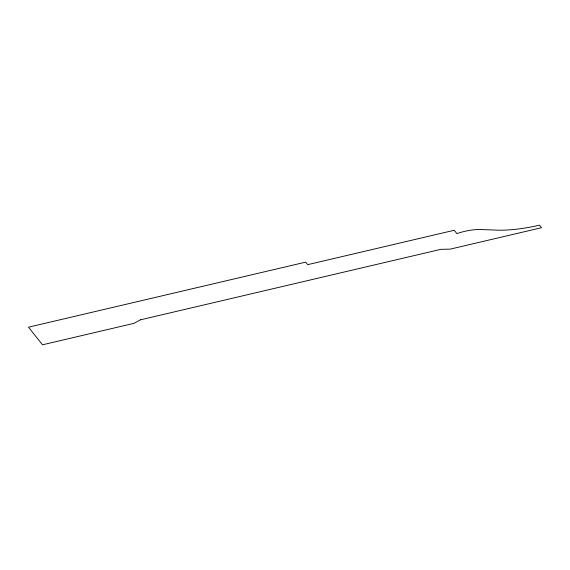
<?xml version="1.0" encoding="UTF-8"?>
<svg xmlns="http://www.w3.org/2000/svg" width="570" height="570" viewBox="0 0 570 570"><rect width="100%" height="100%" fill="white"/><g stroke="black" fill="none" stroke-linecap="round" stroke-linejoin="round"><path stroke-width="0.85" d="M140.441 319.834L133.857 323.368L42.515 344.807L28.5 327.187L305.712 262.129L307.714 264.651L454.247 230.266L456.912 233.622A19.202 4.517 -11.6 0 1 480.517 229.511L497.061 230.138A51.77 12.177 -11.6 0 0 539.498 225.193L541.5 227.715L450.157 249.147L440.902 249.325L140.441 319.834"/></g></svg>
